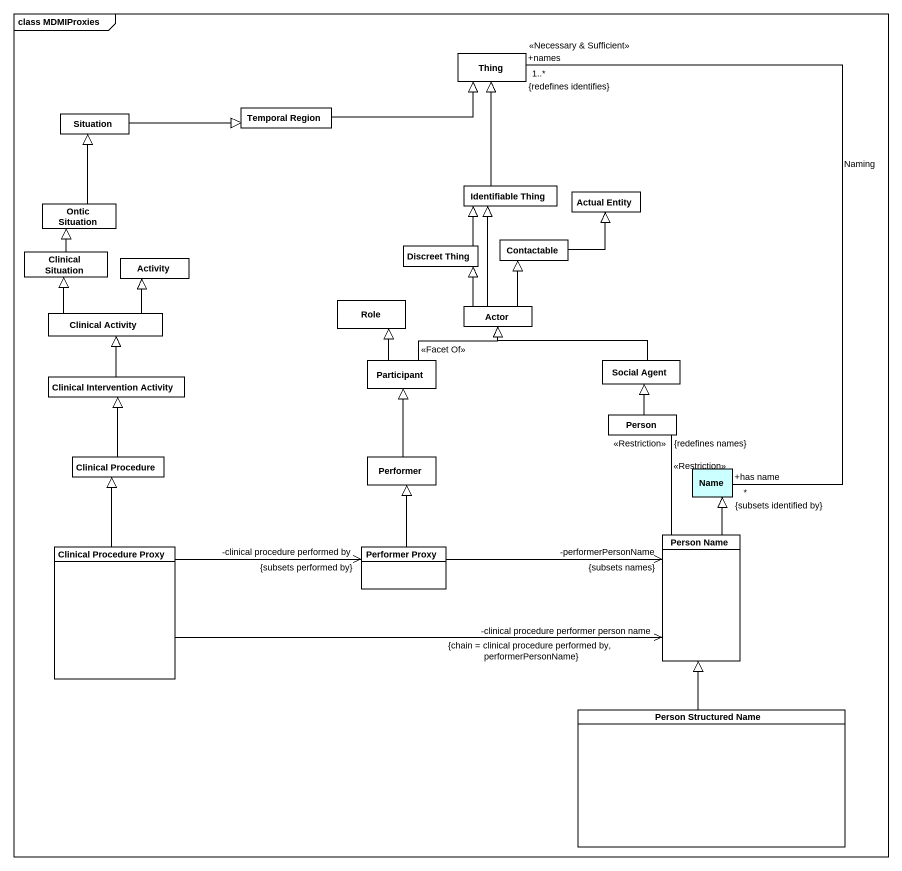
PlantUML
@startuml
mainframe class MDMIProxies
hide circle
hide empty members
class Thing
class Situation
class "Temporal Region" as Temporal_Region
class "Identifiable Thing" as Identifiable_Thing
class "Actual Entity" as Actual_Entity
class "Ontic Situation" as Ontic_Situation
class "Clinical Situation" as Clinical_Situation
class Activity
class "Discreet Thing" as Discreet_Thing
class Contactable
class Role
class "Actor" as Actor_
class "Clinical Activity" as Clinical_Activity
class "Clinical Intervention Activity" as Clinical_Intervention
class "Participant" as Participant_
class "Social Agent" as Social_Agent
class "Person" as Person_
class "Clinical Procedure" as Clinical_Procedure
class Performer
class Name #CCFFFF
class "Person Name" as Person_Name
class "Clinical Procedure Proxy" as Clinical_Procedure_Proxy
class "Performer Proxy" as Performer_Proxy
class "Person Structured Name" as Person_Structured_Name
Situation -right-|> Temporal_Region
Temporal_Region -right-|> Thing
Identifiable_Thing -up-|> Thing
Ontic_Situation -up-|> Situation
Clinical_Situation -up-|> Ontic_Situation
Discreet_Thing -up-|> Identifiable_Thing
Contactable -up-|> Actual_Entity
Actor_ -up-|> Identifiable_Thing
Actor_ -up-|> Discreet_Thing
Actor_ -up-|> Contactable
Clinical_Activity -up-|> Clinical_Situation
Clinical_Activity -up-|> Activity
Clinical_Intervention -up-|> Clinical_Activity
Participant_ -up-|> Role
Participant_ -up-|> Actor_ : <<Facet Of>>
Social_Agent -left-|> Actor_
Person_ -up-|> Social_Agent
Clinical_Procedure -up-|> Clinical_Intervention
Performer -up-|> Participant_
Name "+has name\n*\n{subsets identified by}" -up- "+names\n<<Necessary & Sufficient>>\n1..*\n{redefines identifies}" Thing : Naming
Person_Name -up- "<<Restriction>>\n{redefines names}" Person_ : <<Restriction>>
Person_Name -up-|> Name
Clinical_Procedure_Proxy -up-|> Clinical_Procedure
Clinical_Procedure_Proxy -right-> "-clinical procedure performer person name\n{chain = clinical procedure performed by, performerPersonName}" Person_Name
Clinical_Procedure_Proxy -right-> "-clinical procedure performed by\n{subsets performed by}" Performer_Proxy
Performer_Proxy -up-|> Performer
Performer_Proxy -right-> "-performerPersonName\n{subsets names}" Person_Name
Person_Structured_Name -up-|> Person_Name
@enduml
